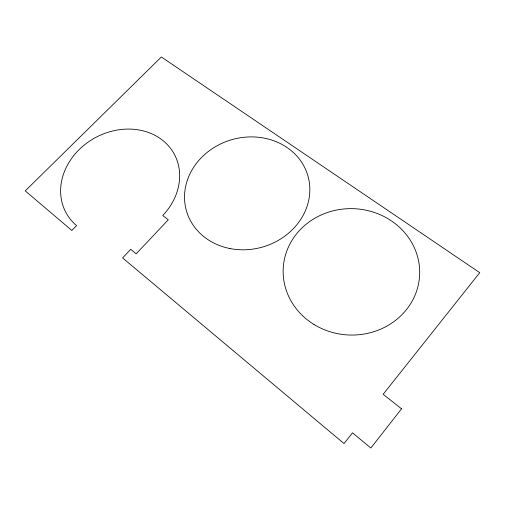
<?xml version="1.0" encoding="UTF-8"?>
<svg xmlns="http://www.w3.org/2000/svg" width="505" height="505" viewBox="0 0 505 505"><rect width="100%" height="100%" fill="white"/><g stroke="black" fill="none" stroke-linecap="round" stroke-linejoin="round"><path stroke-width="0.76" d="M401.538 408.81L370.859 448.017L352.534 432.848L344.019 443.567L122.582 257.916L130.738 249.312L136.18 253.819L168.272 219.814L162.78 215.496A61.547 52.034 -28.4 0 0 162.364 140.1A61.547 52.034 -28.4 0 0 78.868 149.897A61.547 52.034 -28.4 0 0 76.571 225.615L71.83 230.45L25.25 190.884L161.36 56.983L479.75 272.681L383.15 394.298L401.538 408.81M229.933 248.536A63.201 55.847 -16.2 0 0 307.974 176.068A63.201 55.847 -16.2 0 0 203.635 155.452A63.201 55.847 -16.2 0 0 229.933 248.536M313.984 324.469A68.282 63.201 2.6 0 0 419.579 275.856A68.282 63.201 2.6 0 0 320.675 215.206A68.282 63.201 2.6 0 0 313.984 324.469"/></g></svg>
